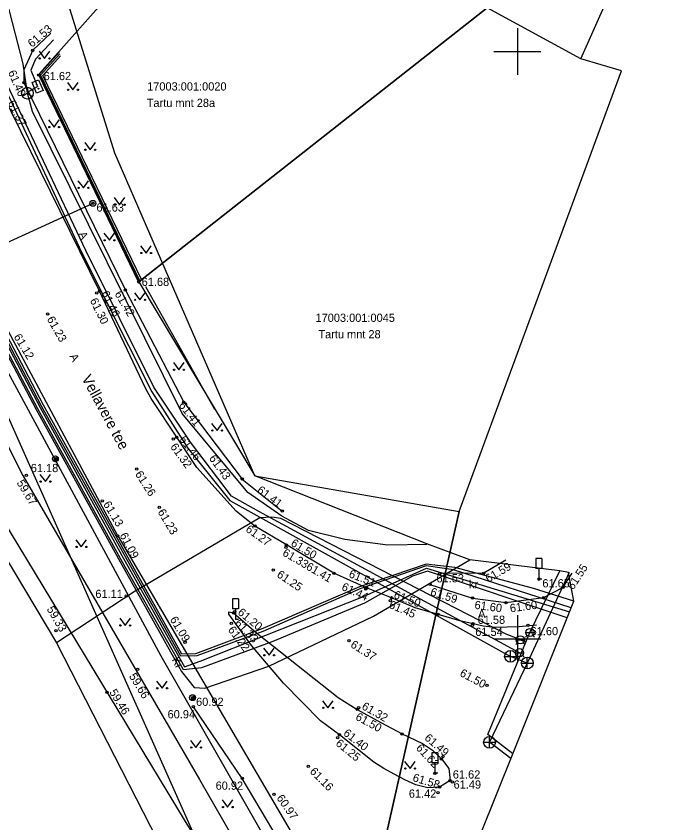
# Model space of a CAD drawing. Extents: x 640470 to 641709, y 6457253 to 6458140.
# Drawn here: x 641557.3 to 641613.7, y 6457534.3 to 6457603 of the extents above; entities that cross this region are included whole.
import ezdxf

# ---------------------------------------------------------------- set-up
doc = ezdxf.new("R2010")
doc.units = 0
for name, color, linetype in [('AED', 7, 'Continuous'), ('HALJASTUS', 7, 'Continuous'), ('KKAEV', 7, 'Continuous'), ('KORGUS', 7, 'Continuous'), ('KPKAABEL', 7, 'Continuous'), ('KTRASS', 7, 'Continuous'), ('LIIKLUS', 7, 'Continuous'), ('MOOTPIIR', 7, 'Continuous'), ('MPKAABEL', 7, 'Continuous'), ('MPOHULIIN', 7, 'Continuous'), ('PIIR', 7, 'Continuous'), ('POST', 7, 'Continuous'), ('SIKAEV', 7, 'Continuous'), ('SITRASS', 7, 'Continuous'), ('TEE', 7, 'Continuous'), ('VKAEV', 7, 'Continuous'), ('VORK', 7, 'Continuous'), ('VTRASS', 7, 'Continuous')]:
    doc.layers.add(name, color=color, linetype=linetype)

msp = doc.modelspace()

# ---------------------------------------------------------------- linework, layer by layer
at = {"layer": 'AED'}
for points in [[(641567.723, 6457580.387), (641559.208, 6457598.011), (641560.941, 6457599.943)], [(641560.996, 6457599.815), (641559.36, 6457597.989), (641567.837, 6457580.442)], [(641567.99, 6457580.516), (641559.562, 6457597.961), (641561.071, 6457599.643)], [(641588.67, 6457514.917), (641585.12, 6457522.89), (641581.24, 6457530.2), (641576.56, 6457538.11), (641572.39, 6457544.2)]]:
    msp.add_lwpolyline(points, dxfattribs=at)
at = {"layer": 'HALJASTUS'}
for p, q in [((641559.239, 6457600.02), (641559.702, 6457599.413)), ((641559.702, 6457599.413), (641560.148, 6457600.02)), ((641561.659, 6457597.349), (641562.123, 6457596.743)), ((641562.123, 6457596.743), (641562.568, 6457597.349)), ((641560.053, 6457594.172), (641560.516, 6457593.565)), ((641560.516, 6457593.565), (641560.962, 6457594.172)), ((641563.131, 6457592.239), (641563.594, 6457591.632)), ((641563.594, 6457591.632), (641564.04, 6457592.239)), ((641562.551, 6457588.998), (641563.014, 6457588.391)), ((641563.014, 6457588.391), (641563.46, 6457588.998)), ((641565.641, 6457587.562), (641566.105, 6457586.955)), ((641566.105, 6457586.955), (641566.55, 6457587.562)), ((641564.767, 6457584.528), (641565.23, 6457583.921)), ((641565.23, 6457583.921), (641565.676, 6457584.528)), ((641567.892, 6457583.448), (641568.355, 6457582.841)), ((641568.355, 6457582.841), (641568.801, 6457583.448)), ((641567.37, 6457579.459), (641567.833, 6457578.852)), ((641567.833, 6457578.852), (641568.279, 6457579.459)), ((641570.685, 6457573.511), (641571.148, 6457572.904)), ((641571.148, 6457572.904), (641571.594, 6457573.511)), ((641573.948, 6457568.336), (641574.411, 6457567.73)), ((641574.411, 6457567.73), (641574.857, 6457568.336)), ((641559.311, 6457563.986), (641559.775, 6457563.379)), ((641559.775, 6457563.379), (641560.22, 6457563.986)), ((641562.378, 6457558.418), (641562.842, 6457557.811)), ((641562.842, 6457557.811), (641563.287, 6457558.418)), ((641566.113, 6457551.736), (641566.576, 6457551.129)), ((641566.576, 6457551.129), (641567.022, 6457551.736)), ((641578.375, 6457549.198), (641578.838, 6457548.592)), ((641578.838, 6457548.592), (641579.284, 6457549.198)), ((641569.254, 6457546.391), (641569.717, 6457545.784)), ((641569.717, 6457545.784), (641570.163, 6457546.391)), ((641583.398, 6457544.72), (641583.861, 6457544.113)), ((641583.861, 6457544.113), (641584.307, 6457544.72)), ((641572.147, 6457541.342), (641572.611, 6457540.736)), ((641572.611, 6457540.736), (641573.056, 6457541.342)), ((641590.394, 6457539.554), (641590.857, 6457538.948)), ((641590.857, 6457538.948), (641591.303, 6457539.554)), ((641574.843, 6457536.269), (641575.306, 6457535.662)), ((641575.306, 6457535.662), (641575.752, 6457536.269))]:
    msp.add_line(p, q, dxfattribs=at)
msp.add_lwpolyline([(641568.316, 6457579.977), (641574.177, 6457569.546)], dxfattribs=at)
for centre in [(641559.301, 6457599.413), (641560.13, 6457599.413), (641561.722, 6457596.743), (641562.551, 6457596.743), (641560.115, 6457593.565), (641560.944, 6457593.565), (641563.193, 6457591.632), (641564.022, 6457591.632), (641562.613, 6457588.391), (641563.442, 6457588.391), (641565.704, 6457586.955), (641566.532, 6457586.955), (641564.829, 6457583.921), (641565.658, 6457583.921), (641567.954, 6457582.841), (641568.783, 6457582.841), (641567.432, 6457578.852), (641568.261, 6457578.852), (641570.747, 6457572.904), (641571.576, 6457572.904), (641574.01, 6457567.73), (641574.839, 6457567.73), (641559.374, 6457563.379), (641560.203, 6457563.379), (641562.441, 6457557.811), (641563.269, 6457557.811), (641566.175, 6457551.129), (641567.004, 6457551.129), (641578.437, 6457548.592), (641579.266, 6457548.592), (641569.316, 6457545.784), (641570.145, 6457545.784), (641583.46, 6457544.113), (641584.289, 6457544.113), (641572.21, 6457540.736), (641573.038, 6457540.736), (641590.456, 6457538.948), (641591.285, 6457538.948), (641574.905, 6457535.662), (641575.734, 6457535.662)]:
    msp.add_circle(centre, 0.055, dxfattribs=at)
at = {"layer": 'KKAEV'}
for p, q in [((641598.913, 6457548.498), (641599.913, 6457548.498)), ((641599.413, 6457547.998), (641599.413, 6457548.998)), ((641600.847, 6457547.43), (641600.847, 6457548.43)), ((641600.347, 6457547.93), (641601.347, 6457547.93)), ((641597.627, 6457540.68), (641597.627, 6457541.68)), ((641597.127, 6457541.18), (641598.127, 6457541.18))]:
    msp.add_line(p, q, dxfattribs=at)
for centre in [(641599.413, 6457548.498), (641600.847, 6457547.93), (641597.627, 6457541.18)]:
    msp.add_circle(centre, 0.5, dxfattribs=at)
at = {"layer": 'KORGUS'}
for centre in [(641558.701, 6457600.1), (641559.208, 6457598.011), (641557.945, 6457597.348), (641563.83, 6457587.07), (641567.723, 6457580.387), (641564.15, 6457579.44), (641564.4, 6457579.6), (641566.595, 6457579.691), (641559.96, 6457577.66), (641571.571, 6457570.127), (641570.68, 6457567), (641570.97, 6457567.16), (641560.63, 6457565.32), (641567.57, 6457564.44), (641558.161, 6457563.917), (641576.548, 6457563.597), (641564.62, 6457561.73), (641569.485, 6457561.199), (641579.959, 6457560.868), (641577.631, 6457559.591), (641565.947, 6457558.754), (641580.32, 6457557.98), (641580.27, 6457557.78), (641579.2, 6457555.85), (641584.371, 6457555.576), (641593.384, 6457555.551), (641597.129, 6457555.567), (641592.548, 6457554.624), (641601.83, 6457555.07), (641587.071, 6457554.244), (641587.144, 6457554.329), (641603.883, 6457554.371), (641566.673, 6457553.637), (641589.18, 6457553.24), (641589.28, 6457553.48), (641596.176, 6457553.458), (641599.032, 6457553.072), (641602.239, 6457553.506), (641575.81, 6457552.19), (641575.9, 6457552.29), (641593.236, 6457552.071), (641575.62, 6457551.31), (641596.17, 6457551.13), (641596.23, 6457551.27), (641600.9, 6457551.15), (641560.694, 6457550.693), (641571.69, 6457549.69), (641585.65, 6457549.84), (641567.641, 6457547.381), (641597.42, 6457546.02), (641565.016, 6457545.436), (641572.32, 6457544.98), (641572.39, 6457544.2), (641586.47, 6457544.14), (641586.35, 6457543.98), (641584.69, 6457541.58), (641584.83, 6457541.82), (641590.169, 6457541.887), (641593.52, 6457539.77), (641593.67, 6457539.97), (641582.18, 6457539.14), (641576.56, 6457538.11), (641592.966, 6457538.54), (641593.37, 6457537.36), (641594.26, 6457537.92), (641594.46, 6457537.8), (641579.25, 6457536.74), (641593.24, 6457536.89)]:
    msp.add_circle(centre, 0.1, dxfattribs=at)
at = {"layer": 'KPKAABEL'}
for points in [[(641604.253, 6457551.788), (641592.333, 6457555.747), (641591.062, 6457555.332), (641586.965, 6457553.031), (641579.157, 6457549.748), (641573.093, 6457547.52), (641571.555, 6457547.359), (641566.338, 6457556.507), (641559.142, 6457569.586), (641552.539, 6457581.981), (641545.995, 6457594.619), (641538.729, 6457608.422), (641534.236, 6457619.242), (641531.299, 6457630.745), (641531.107, 6457631.96), (641527.747, 6457651.211)], [(641528.079, 6457651.201), (641531.083, 6457633.791), (641531.46, 6457630.812), (641534.446, 6457619.324), (641538.957, 6457608.469), (641546.182, 6457594.688), (641552.738, 6457582.137), (641559.321, 6457569.694), (641566.439, 6457556.822), (641571.647, 6457547.612), (641572.971, 6457548.094), (641578.562, 6457550.301), (641586.879, 6457553.588), (641592.249, 6457556.013), (641604.449, 6457552.278)], [(641604.593, 6457552.635), (641594.568, 6457555.871), (641592.215, 6457556.199), (641586.665, 6457554.261), (641578.306, 6457550.603), (641572.677, 6457548.542), (641571.309, 6457548.517), (641566.645, 6457556.902), (641559.453, 6457569.805), (641552.884, 6457582.258), (641546.308, 6457594.811), (641539.044, 6457608.599), (641534.666, 6457619.534), (641531.713, 6457630.839), (641531.469, 6457632.367), (641528.298, 6457651.339)]]:
    msp.add_lwpolyline(points, dxfattribs=at)
at = {"layer": 'KTRASS'}
for p in [(641599.431, 6457539.786), (641597.627, 6457541.18)]:
    msp.add_line(p, (641597.627, 6457541.18), dxfattribs=at)
for points in [[(641520.398, 6457803.689), (641513.831, 6457801.567), (641513.318, 6457800.902), (641518.273, 6457772.247), (641523.633, 6457742.167), (641531.065, 6457735.408), (641531.473, 6457735.007), (641531.497, 6457734.24), (641531.106, 6457733.703), (641527.843, 6457730.034), (641531.361, 6457707.627), (641536.249, 6457671.793), (641537.913, 6457659.133), (641544.107, 6457632.003), (641544.107, 6457632.003), (641552.262, 6457605.013), (641556.958, 6457595.581), (641562.85, 6457582.909), (641568.859, 6457571.012), (641568.859, 6457571.012), (641571.908, 6457566.221), (641575.486, 6457561.757), (641599.413, 6457548.498)], [(641604.407, 6457555.623), (641600.847, 6457547.93), (641597.627, 6457541.18)], [(641600.847, 6457547.93), (641599.413, 6457548.498)]]:
    msp.add_lwpolyline(points, dxfattribs=at)
at = {"layer": 'LIIKLUS'}
for p, q in [((641601.58, 6457556.82), (641601.58, 6457555.97)), ((641602.08, 6457556.82), (641601.58, 6457556.82)), ((641602.08, 6457556.82), (641602.08, 6457555.97)), ((641602.08, 6457555.97), (641601.58, 6457555.97)), ((641601.83, 6457555.97), (641601.83, 6457555.07)), ((641602.08, 6457555.07), (641601.83, 6457555.07)), ((641575.736, 6457553.399), (641575.736, 6457552.549)), ((641576.236, 6457553.399), (641575.736, 6457553.399)), ((641576.236, 6457553.399), (641576.236, 6457552.549)), ((641576.236, 6457552.549), (641575.736, 6457552.549)), ((641575.986, 6457552.549), (641575.986, 6457551.649)), ((641576.236, 6457551.649), (641575.986, 6457551.649)), ((641592.716, 6457540.29), (641592.716, 6457539.44)), ((641593.216, 6457540.29), (641592.716, 6457540.29)), ((641593.216, 6457540.29), (641593.216, 6457539.44)), ((641593.216, 6457539.44), (641592.716, 6457539.44)), ((641592.966, 6457539.44), (641592.966, 6457538.54)), ((641593.216, 6457538.54), (641592.966, 6457538.54))]:
    msp.add_line(p, q, dxfattribs=at)
at = {"layer": 'MOOTPIIR'}
msp.add_lwpolyline([(641523.397, 6457649.765), (641522.678, 6457636.241), (641525.242, 6457619.386), (641529.548, 6457601.294), (641538.619, 6457590.037), (641545.293, 6457575.454), (641560.738, 6457549.658), (641577.369, 6457517.138), (641583.946, 6457507.199), (641589.616, 6457516.16), (641595.483, 6457529.958), (641599.599, 6457540.203), (641604.822, 6457553.207), (641604.35, 6457555.649), (641603.615, 6457555.779), (641595.943, 6457556.721), (641592.279, 6457558.073), (641577.63, 6457563.86), (641565.691, 6457591.355), (641552.283, 6457634.272), (641547.08, 6457660.876)], dxfattribs=at)
at = {"layer": 'MPKAABEL'}
msp.add_lwpolyline([(641514.935, 6457739.651), (641516.176, 6457729.734), (641518.459, 6457714.472), (641520.673, 6457698.936), (641522.842, 6457683.366), (641525.045, 6457667.568), (641527.579, 6457651.187), (641531.056, 6457630.811), (641534.126, 6457619.015), (641538.623, 6457608.28), (641545.928, 6457594.483), (641552.428, 6457581.903), (641558.981, 6457569.517), (641566.152, 6457556.557), (641571.388, 6457547.22), (641572.456, 6457545.851), (641573.371, 6457545.79), (641578.829, 6457547.667), (641587.743, 6457551.929), (641595.943, 6457556.721)], dxfattribs=at)
at = {"layer": 'MPOHULIIN'}
msp.add_lwpolyline([(641513.485, 6457742.537), (641521.036, 6457690.232), (641529.28, 6457634.603), (641551.055, 6457581.229), (641578.049, 6457520.7), (641577.369, 6457517.138)], dxfattribs=at)
at = {"layer": 'PIIR'}
for points in [[(641548.28, 6457651.52), (641555.7, 6457623.17), (641568.76, 6457618.51), (641580.91, 6457632.25), (641583.98, 6457646.94), (641592.76, 6457643.38), (641586.57, 6457629.14), (641575.33, 6457616.18), (641559.28, 6457598.14), (641567.75, 6457580.4), (641577.63, 6457563.86), (641595.03, 6457560.84), (641582.31, 6457504.46), (641577.86, 6457512.23), (641556.28, 6457533.91), (641554.85, 6457538.27), (641535.37, 6457566.61), (641513.77, 6457601.74), (641510.21, 6457607.84), (641531.8, 6457619.98), (641521.28, 6457657.34)], [(641665.307, 6457629.412), (641657.77, 6457612.9), (641635.55, 6457555.21), (641627.22, 6457533.61), (641620.52, 6457520.65), (641613.05, 6457495.46), (641582.31, 6457504.46), (641595.03, 6457560.84), (641608.86, 6457598.36), (641605.41, 6457599.38), (641619.98, 6457632.08), (641624.927, 6457643.174)]]:
    msp.add_lwpolyline(points, dxfattribs=at)
for points in [[(641559.28, 6457598.14), (641567.75, 6457580.4), (641597.43, 6457603.73), (641575.33, 6457616.18)], [(641608.86, 6457598.36), (641605.41, 6457599.38), (641597.43, 6457603.72), (641567.75, 6457580.4), (641577.63, 6457563.86), (641595.03, 6457560.84)]]:
    msp.add_lwpolyline(points, close=True, dxfattribs=at)
at = {"layer": 'POST'}
for p, q in [((641563.83, 6457587.07), (641551.055, 6457581.229)), ((641560.453, 6457565.144), (641560.807, 6457565.497)), ((641572.143, 6457544.804), (641572.497, 6457545.157))]:
    msp.add_line(p, q, dxfattribs=at)
msp.add_lwpolyline([(641559.191, 6457597.597), (641559.581, 6457596.677), (641559.029, 6457596.443), (641558.639, 6457597.363)], close=True, dxfattribs=at)
for centre, radius in [((641559.032, 6457597.204), 0.0304), ((641559.032, 6457597.204), 0.029), ((641559.032, 6457597.204), 0.0277), ((641559.032, 6457597.204), 0.0263), ((641559.032, 6457597.204), 0.0249), ((641559.032, 6457597.204), 0.0236), ((641559.032, 6457597.204), 0.0222), ((641559.032, 6457597.204), 0.0209), ((641559.032, 6457597.204), 0.0195), ((641559.032, 6457597.204), 0.0181), ((641559.032, 6457597.204), 0.0168), ((641559.032, 6457597.204), 0.0154), ((641559.032, 6457597.204), 0.014), ((641559.032, 6457597.204), 0.0127), ((641559.032, 6457597.204), 0.0113), ((641559.032, 6457597.204), 0.00996), ((641559.032, 6457597.204), 0.0086), ((641559.032, 6457597.204), 0.00724), ((641559.032, 6457597.204), 0.00587), ((641559.032, 6457597.204), 0.00451), ((641559.032, 6457597.204), 0.00315), ((641559.032, 6457597.204), 0.00179), ((641559.032, 6457597.204), 0.000426), ((641559.188, 6457596.836), 0.0304), ((641559.188, 6457596.836), 0.029), ((641559.188, 6457596.836), 0.0277), ((641559.188, 6457596.836), 0.0263), ((641559.188, 6457596.836), 0.0249), ((641559.188, 6457596.836), 0.0236), ((641559.188, 6457596.836), 0.0222), ((641559.188, 6457596.836), 0.0209), ((641559.188, 6457596.836), 0.0195), ((641559.188, 6457596.836), 0.0181), ((641559.188, 6457596.836), 0.0168), ((641559.188, 6457596.836), 0.0154), ((641559.188, 6457596.836), 0.014), ((641559.188, 6457596.836), 0.0127), ((641559.188, 6457596.836), 0.0113), ((641559.188, 6457596.836), 0.00996), ((641559.188, 6457596.836), 0.0086), ((641559.188, 6457596.836), 0.00724), ((641559.188, 6457596.836), 0.00587), ((641559.188, 6457596.836), 0.00451), ((641559.188, 6457596.836), 0.00315), ((641559.188, 6457596.836), 0.00179), ((641559.188, 6457596.836), 0.000426), ((641563.83, 6457587.07), 0.25), ((641560.63, 6457565.32), 0.25), ((641572.32, 6457544.98), 0.25)]:
    msp.add_circle(centre, radius, dxfattribs=at)
for centre, radius, start, end in [((641560.63, 6457565.32), 0.225, 224.85406, 45.03563), ((641560.63, 6457565.32), 0.2, 224.84272, 45.04698), ((641560.63, 6457565.32), 0.175, 224.82813, 45.06157), ((641560.63, 6457565.32), 0.15, 224.80867, 45.08103), ((641560.63, 6457565.32), 0.125, 224.78144, 45.10826), ((641560.63, 6457565.32), 0.1, 224.74058, 45.14911), ((641560.63, 6457565.32), 0.075, 224.67249, 45.2172), ((641560.63, 6457565.32), 0.05, 224.53632, 45.35338), ((641560.63, 6457565.32), 0.025, 224.12776, 45.76193), ((641572.32, 6457544.98), 0.225, 224.85406, 45.03563), ((641572.32, 6457544.98), 0.2, 224.84272, 45.04698), ((641572.32, 6457544.98), 0.175, 224.82813, 45.06157), ((641572.32, 6457544.98), 0.15, 224.80867, 45.08103), ((641572.32, 6457544.98), 0.125, 224.78144, 45.10826), ((641572.32, 6457544.98), 0.1, 224.74058, 45.14911), ((641572.32, 6457544.98), 0.075, 224.67249, 45.2172), ((641572.32, 6457544.98), 0.05, 224.53632, 45.35338), ((641572.32, 6457544.98), 0.025, 224.12776, 45.76193)]:
    msp.add_arc(centre, radius, start, end, dxfattribs=at)
at = {"layer": 'SIKAEV'}
for p, q in [((641558.25, 6457596.45), (641557.835, 6457596.175)), ((641558.25, 6457596.95), (641558.25, 6457596.45)), ((641558.25, 6457596.45), (641558.665, 6457596.175))]:
    msp.add_line(p, q, dxfattribs=at)
msp.add_circle((641558.25, 6457596.45), 0.5, dxfattribs=at)
at = {"layer": 'SITRASS'}
for points in [[(641558.25, 6457596.45), (641557.89, 6457598.947), (641555.58, 6457607.79), (641554.22, 6457618.88), (641553.14, 6457621.95), (641551.45, 6457626.95), (641546.29, 6457646.58), (641543.59, 6457658.9), (641541.8, 6457668.02), (641539.19, 6457682.58), (641537.76, 6457693.43), (641537.54, 6457696.48), (641537.02, 6457703.48), (641534.45, 6457718.51), (641534.55, 6457722.86), (641534.31, 6457723.61)], [(641604.822, 6457553.207), (641601.288, 6457554.315), (641594.669, 6457556.077), (641592.218, 6457556.341), (641586.539, 6457554.43), (641578.315, 6457550.875), (641572.56, 6457548.713), (641571.394, 6457548.692), (641566.794, 6457556.952), (641559.612, 6457569.892), (641553.063, 6457582.335), (641546.481, 6457594.865), (641539.232, 6457608.665), (641534.863, 6457619.549), (641531.865, 6457630.954), (641528.492, 6457651.393)], [(641560.479, 6457601.004), (641558.95, 6457599.36), (641558.55, 6457598.42), (641559.11, 6457597.02)], [(641558.25, 6457596.45), (641558.44, 6457596.65), (641559.11, 6457597.02)], [(641592.28, 6457558.011), (641588.97, 6457557.96), (641585.31, 6457558.45), (641582.21, 6457559.21), (641579.92, 6457560.44), (641577.03, 6457562.46), (641571.44, 6457569.19), (641558.67, 6457594.9), (641558.25, 6457596.45)]]:
    msp.add_lwpolyline(points, dxfattribs=at)
at = {"layer": 'TEE'}
for points in [[(641565.947, 6457558.754), (641554.415, 6457580.255), (641543.942, 6457600.827), (641541.31, 6457605.057), (641537.386, 6457605.034), (641535.727, 6457608.519), (641536.393, 6457609.784), (641540.866, 6457612.169), (641536.489, 6457626.864), (641533.08, 6457641.4), (641529.68, 6457657.98), (641525.48, 6457681.14), (641522.27, 6457701.43), (641519.22, 6457722.14), (641516.13, 6457742.38), (641513.46, 6457758.27), (641510.83, 6457773.76), (641507.22, 6457792.03), (641504.29, 6457804.4), (641500.53, 6457820.13), (641495.91, 6457837.52)], [(641560.233, 6457601.568), (641558.701, 6457600.1)], [(641558.701, 6457600.1), (641557.936, 6457598.45), (641557.945, 6457597.348), (641566.595, 6457579.691), (641571.571, 6457570.127), (641576.548, 6457563.597), (641579.959, 6457560.868)], [(641582.417, 6457526.137), (641569.64, 6457548.51), (641542.11, 6457599.46), (641540.78, 6457597.66), (641557.843, 6457563.89), (641572.924, 6457537.999), (641577.058, 6457530.813), (641582.011, 6457522.354)], [(641587.144, 6457554.329), (641584.371, 6457555.576), (641580.32, 6457557.98), (641577.631, 6457559.591), (641576.032, 6457560.872), (641572.681, 6457564.588), (641570.97, 6457567.16), (641568.799, 6457570.464), (641568.323, 6457571.337), (641564.4, 6457579.6), (641556.03, 6457596.56)], [(641544.167, 6457581.375), (641554.614, 6457562.604), (641571.606, 6457534.588), (641574.689, 6457529.603), (641579.09, 6457521.139)], [(641565.947, 6457558.754), (641585.035, 6457526.156), (641585.767, 6457525.001)], [(641599.016, 6457556.685), (641597.129, 6457555.567), (641593.384, 6457555.551)], [(641592.548, 6457554.624), (641596.176, 6457553.458), (641599.032, 6457553.072), (641602.239, 6457553.506), (641603.883, 6457554.371), (641604.671, 6457555.571)], [(641601.621, 6457551.157), (641600.154, 6457551.003), (641598.119, 6457550.949), (641597.078, 6457551.07), (641596.23, 6457551.27), (641595.092, 6457551.515), (641593.236, 6457552.071), (641591.279, 6457552.631), (641589.28, 6457553.48), (641587.144, 6457554.329)], [(641588.351, 6457542.871), (641590.169, 6457541.887), (641591.906, 6457541.072), (641592.781, 6457540.523), (641593.52, 6457539.77), (641594.153, 6457538.952), (641594.26, 6457537.92), (641593.37, 6457537.36), (641592.356, 6457537.3), (641591.349, 6457537.57), (641590.411, 6457537.989), (641589.503, 6457538.455), (641588.607, 6457538.96), (641587.77, 6457539.488), (641584.83, 6457541.82), (641583.219, 6457543.009), (641580.069, 6457546.227), (641577.341, 6457549.427), (641575.41, 6457552.08), (641575.41, 6457552.3), (641575.81, 6457552.19), (641577.759, 6457550.508), (641584.726, 6457544.998), (641586.35, 6457543.98), (641588.351, 6457542.871)]]:
    msp.add_lwpolyline(points, dxfattribs=at)
at = {"layer": 'VKAEV'}
for p, q in [((641600.725, 6457550.527), (641601.425, 6457550.527)), ((641599.902, 6457549.906), (641600.602, 6457549.906)), ((641600.828, 6457550.28), (641600.688, 6457550.14)), ((641601.322, 6457550.28), (641601.462, 6457550.14)), ((641600.005, 6457549.659), (641599.865, 6457549.519)), ((641600.499, 6457549.659), (641600.639, 6457549.519)), ((641599.934, 6457548.558), (641599.795, 6457548.418)), ((641599.832, 6457548.805), (641600.532, 6457548.805)), ((641600.429, 6457548.558), (641600.569, 6457548.418))]:
    msp.add_line(p, q, dxfattribs=at)
for centre in [(641601.075, 6457550.527), (641600.252, 6457549.906), (641600.182, 6457548.805)]:
    msp.add_circle(centre, 0.35, dxfattribs=at)
at = {"layer": 'VORK'}
for p, q in [((641600, 6457602), (641600, 6457598)), ((641598, 6457600), (641602, 6457600)), ((641600, 6457552), (641600, 6457548)), ((641598, 6457550), (641602, 6457550))]:
    msp.add_line(p, q, dxfattribs=at)
at = {"layer": 'VTRASS'}
for points in [[(641600.182, 6457548.805), (641577.973, 6457560.828), (641575.647, 6457562.15), (641572.132, 6457566.732), (641569.025, 6457571.408), (641563.219, 6457583.051), (641552.364, 6457605.909), (641557.492, 6457607.863)], [(641600.252, 6457549.906), (641599.053, 6457550.391), (641579.846, 6457560.227), (641579.089, 6457560.355), (641578.059, 6457560.282), (641567.345, 6457553.998), (641560.738, 6457549.658)], [(641600.252, 6457549.906), (641600.734, 6457549.706), (641601.075, 6457550.527), (641603.615, 6457555.779)], [(641599.599, 6457540.203), (641597.468, 6457541.844), (641600.734, 6457549.706)]]:
    msp.add_lwpolyline(points, dxfattribs=at)

# ---------------------------------------------------------------- texts
at = {"layer": 'KORGUS'}
for s, rotation, p in [(' 61.53', 40.31903, (641558.437, 6457600.133)), (' 61.40', 293.74833, (641556.467, 6457598.467)), (' 61.37', 296.55069, (641556.437, 6457595.864)), ('61.46', 296.23406, (641564.517, 6457579.418)), (' 61.42', 300.62048, (641565.52, 6457579.588)), ('61.30', 296.00685, (641563.552, 6457578.806)), ('61.23', 299.67278, (641559.879, 6457577.215)), ('61.12', 301.06167, (641557.055, 6457575.709)), (' 61.41', 307.88226, (641570.941, 6457570.059)), ('61.46', 306.98161, (641571.152, 6457566.961)), ('61.32', 306.02665, (641570.384, 6457566.338)), (' 61.43', 305.89873, (641573.533, 6457565.558)), ('61.26', 302.54216, (641567.394, 6457564.022)), ('59.67', 300.948, (641557.304, 6457563.28)), (' 61.41', 323.38086, (641577.553, 6457562.675)), ('61.13', 301.04198, (641564.674, 6457561.46)), (' 61.23', 300.82786, (641569.184, 6457561.019)), (' 61.27', 324.94693, (641576.569, 6457559.331)), (' 61.09', 297.63122, (641565.965, 6457559.044)), ('61.50', 328.72142, (641580.633, 6457557.962)), ('61.33', 329.82236, (641579.919, 6457557.125)), (' 61.41', 329.70868, (641581.705, 6457556.075)), (' 61.59', 30.63878, (641597.307, 6457554.627)), (' 61.55', 56.70784, (641604.614, 6457553.891)), ('61.25', 326.13917, (641579.44, 6457555.312)), (' 61.51', 338.54004, (641585.334, 6457555.357)), (' 61.44', 335.05198, (641584.721, 6457554.292)), ('61.50', 339.36954, (641589.406, 6457553.477)), (' 61.59', 342.18316, (641592.28, 6457553.791)), ('61.45', 337.07706, (641588.996, 6457552.647)), (' 61.60', 352.30288, (641596.059, 6457552.591)), (' 61.60', 7.70696, (641599.149, 6457552.205)), (' 59.33', 300.16625, (641559.737, 6457552.753)), ('61.20', 320.37985, (641576.107, 6457552.141)), ('61.09', 301.00313, (641570.359, 6457551.646)), ('61.33', 314.47297, (641575.865, 6457551.263)), ('61.22', 306.62284, (641575.296, 6457550.747)), ('61.37', 327.89611, (641585.717, 6457549.328)), ('59.66', 301.21257, (641566.877, 6457546.817)), ('61.50', 331.55325, (641595.028, 6457546.868)), ('59.46', 301.21257, (641565.199, 6457545.452)), ('61.32', 330.33574, (641586.675, 6457544.046)), ('61.50', 331.21324, (641586.142, 6457543.145)), ('61.40', 321.97895, (641585.111, 6457541.842)), ('61.49', 319.05745, (641592.027, 6457541.462)), ('61.25', 320.75454, (641584.456, 6457540.985)), ('61.62', 312.79555, (641591.309, 6457540.651)), ('61.16', 314.40454, (641582.257, 6457538.644)), ('61.58', 342.96047, (641591.026, 6457537.888)), ('60.97', 304.67949, (641579.443, 6457536.434))]:
    msp.add_text(s, height=0.7, rotation=rotation, dxfattribs=at).set_placement(p)
for s, p in [(' 61.62', (641559.369, 6457597.561)), ('61.63', (641564.13, 6457586.37)), (' 61.68', (641567.723, 6457580.037)), ('61.18', (641558.536, 6457564.184)), (' 61.53', (641592.846, 6457554.798)), ('61.65', (641602.13, 6457554.37)), (' 61.11', (641563.779, 6457553.468)), ('61.58', (641596.613, 6457551.263)), ('61.54', (641596.411, 6457550.234)), ('61.60', (641601.127, 6457550.294)), ('60.92', (641572.62, 6457544.28)), ('60.94', (641570.192, 6457543.22)), ('61.62', (641594.498, 6457538.091)), ('60.92', (641574.284, 6457537.138)), ('61.49', (641594.563, 6457537.235)), ('61.42', (641590.752, 6457536.46))]:
    msp.add_text(s, height=0.7, dxfattribs=at).set_placement(p)
at = {"layer": 'PIIR'}
for s, p in [('17003:001:0020', (641568.449, 6457596.677)), ('Tartu mnt 28a', (641568.414, 6457595.277)), ('17003:001:0045', (641582.797, 6457576.978)), ('Tartu mnt 28', (641583.042, 6457575.578))]:
    msp.add_text(s, height=0.7, dxfattribs=at).set_placement(p)
at = {"layer": 'TEE'}
for s, height, rotation, p in [('A', 0.7, 296.21933, (641562.568, 6457584.466)), ('A', 0.7, 297.61117, (641561.81, 6457574.056)), ('Vellavere tee', 0.9, 298.24553, (641562.844, 6457572.181)), ('Kr', 0.7, 297.53578, (641570.529, 6457548.221))]:
    msp.add_text(s, height=height, rotation=rotation, dxfattribs=at).set_placement(p)
for s, p in [('kr', (641595.875, 6457554.297)), ('A', (641596.653, 6457551.781))]:
    msp.add_text(s, height=0.7, dxfattribs=at).set_placement(p)

doc.saveas('drawing.dxf')
